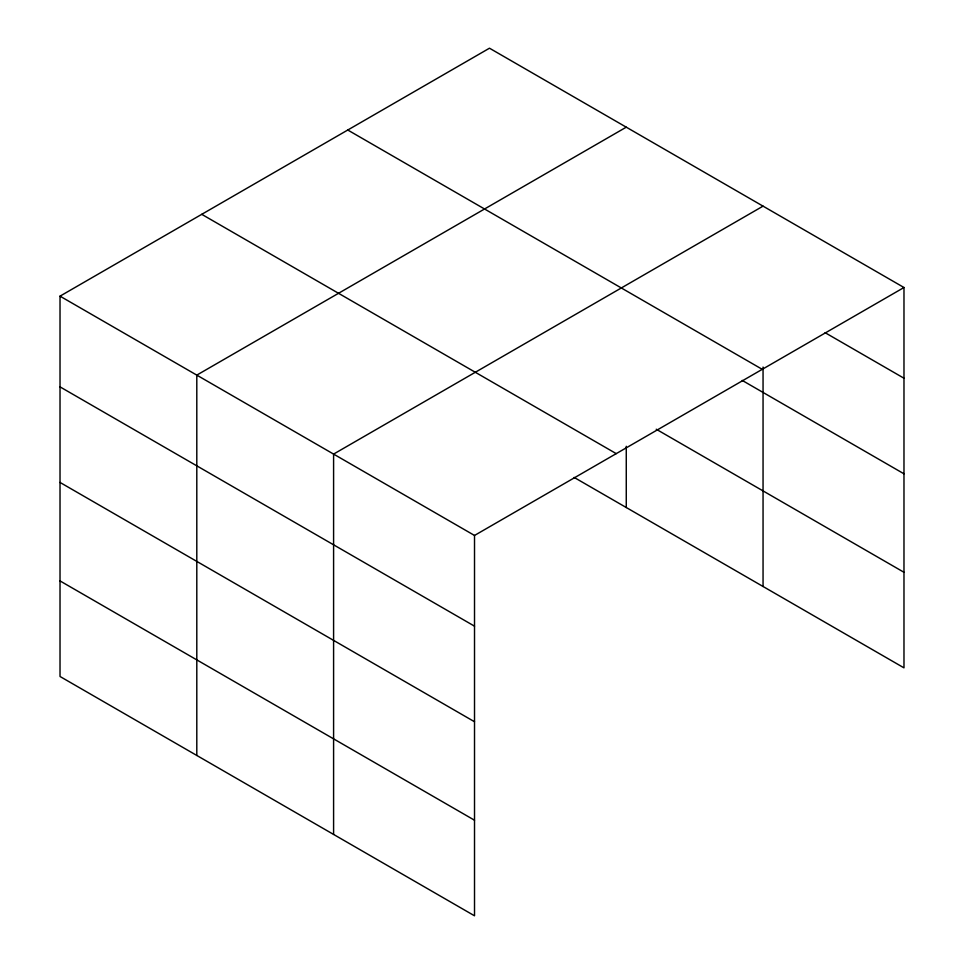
<?xml version="1.0" encoding="UTF-8"?>
<svg xmlns="http://www.w3.org/2000/svg" width="964" height="964" viewBox="0 0 964 964"><rect width="100%" height="100%" fill="white"/><g stroke="black" fill="none" stroke-linecap="round" stroke-linejoin="round"><path stroke-width="1.45" d="M903.979 287.513L489.483 48.2L60.021 296.153L60.021 676.487L474.517 915.8L474.517 535.454L903.979 287.513L903.979 667.847L574.158 477.433M626.263 127.176L196.801 375.117L196.801 755.463M763.054 206.139L333.592 454.092L333.592 834.438M825.112 332.688L903.979 378.225M347.763 130.02L762.259 369.333M742.208 380.406L903.979 473.806M656.231 429.233L903.979 572.279M201.741 214.321L616.237 453.634M60.021 296.153L474.517 535.454M60.021 386.865L474.517 626.166M60.021 482.434L474.517 721.747M60.021 580.918L474.517 820.219M763.054 367.043L763.054 586.486M626.263 446.284L626.263 507.51"/></g></svg>
